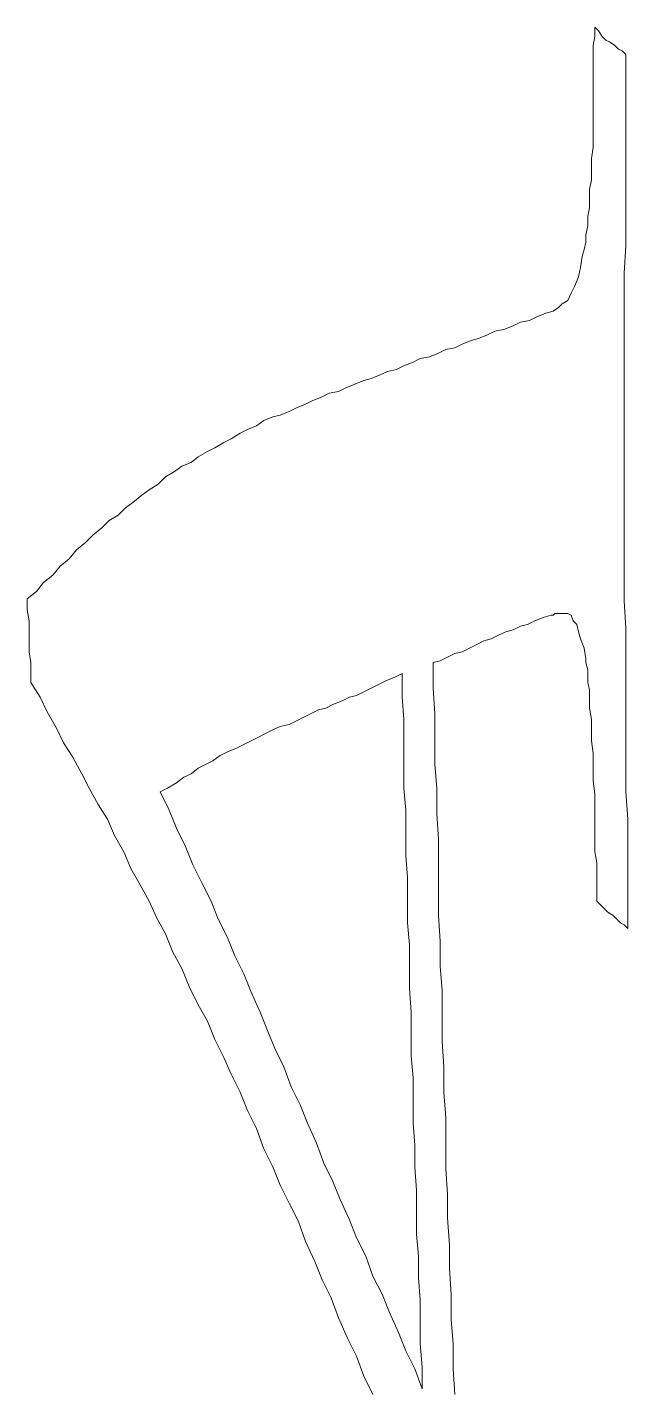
# Model space of a CAD drawing. Header units: millimetres. Extents: x 519 to 9564855, y -810 to 5021775.
# Drawn here: x 9517877 to 9518115, y 5000667 to 5001206 of the extents above; entities that cross this region are included whole.
import ezdxf

# ---------------------------------------------------------------- set-up
doc = ezdxf.new("R2010")
doc.units = ezdxf.units.MM
doc.header["$LTSCALE"] = 2
doc.header["$MEASUREMENT"] = 0
doc.layers.add('SEA_COST', color=4, linetype='Continuous')

msp = doc.modelspace()

# ---------------------------------------------------------------- linework, layer by layer
at = {"layer": 'SEA_COST', "color": 4, "lineweight": 0}
for points in [[(9518101.56438, 5001206.12851), (9518103.00245, 5001204.69044)], [(9518101.56438, 5001202.53334), (9518101.56438, 5001206.12851)], [(9518103.00245, 5001204.69044), (9518104.44052, 5001202.53334)], [(9518100.84535, 5001198.93818), (9518101.56438, 5001202.53334)], [(9518100.84535, 5001195.34301), (9518100.84535, 5001198.93818)], [(9518104.44052, 5001202.53334), (9518105.87858, 5001201.09528)], [(9518105.87858, 5001201.09528), (9518107.31665, 5001200.37624)], [(9518107.31665, 5001200.37624), (9518109.47375, 5001198.93818)], [(9518109.47375, 5001198.93818), (9518110.91181, 5001197.50011)], [(9518100.84535, 5001191.74785), (9518100.84535, 5001195.34301)], [(9518110.91181, 5001197.50011), (9518112.34988, 5001196.78108)], [(9518112.34988, 5001196.78108), (9518113.78794, 5001195.34301)], [(9518113.78794, 5001195.34301), (9518113.78794, 5001184.55752)], [(9518100.84535, 5001188.15268), (9518100.84535, 5001191.74785)], [(9518100.84535, 5001184.55752), (9518100.84535, 5001188.15268)], [(9518100.84535, 5001180.96236), (9518100.84535, 5001184.55752)], [(9518113.78794, 5001184.55752), (9518113.78794, 5001173.77203)], [(9518100.84535, 5001177.36719), (9518100.84535, 5001180.96236)], [(9518100.84535, 5001172.33396), (9518100.84535, 5001177.36719)], [(9518100.84535, 5001168.01976), (9518100.84535, 5001172.33396)], [(9518113.78794, 5001173.77203), (9518113.78794, 5001162.98653)], [(9518100.84535, 5001162.98653), (9518100.84535, 5001168.01976)], [(9518100.84535, 5001158.67233), (9518100.84535, 5001162.98653)], [(9518113.78794, 5001162.98653), (9518113.78794, 5001152.20104)], [(9518100.12632, 5001154.35814), (9518100.84535, 5001158.67233)], [(9518100.12632, 5001150.04394), (9518100.12632, 5001154.35814)], [(9518100.12632, 5001145.72974), (9518100.12632, 5001150.04394)], [(9518113.78794, 5001152.20104), (9518113.78794, 5001141.41554)], [(9518099.40729, 5001142.13458), (9518100.12632, 5001145.72974)], [(9518099.40729, 5001138.53941), (9518099.40729, 5001142.13458)], [(9518099.40729, 5001134.94425), (9518099.40729, 5001138.53941)], [(9518113.78794, 5001141.41554), (9518113.78794, 5001130.63005)], [(9518098.68825, 5001131.34908), (9518099.40729, 5001134.94425)], [(9518097.96922, 5001124.15875), (9518098.68825, 5001127.75392)], [(9518098.68825, 5001127.75392), (9518098.68825, 5001131.34908)], [(9518113.78794, 5001130.63005), (9518113.78794, 5001119.84455)], [(9518097.96922, 5001121.28262), (9518097.96922, 5001124.15875)], [(9518096.53115, 5001115.53036), (9518097.25019, 5001118.40649)], [(9518097.25019, 5001118.40649), (9518097.96922, 5001121.28262)], [(9518113.78794, 5001119.84455), (9518113.06891, 5001109.05906)], [(9518095.81212, 5001111.21616), (9518096.53115, 5001115.53036)], [(9518093.65502, 5001104.02583), (9518095.09309, 5001107.62099)], [(9518095.09309, 5001107.62099), (9518095.81212, 5001111.21616)], [(9518113.06891, 5001109.05906), (9518113.06891, 5001098.27357)], [(9518090.77889, 5001098.27357), (9518092.21696, 5001101.1497)], [(9518092.21696, 5001101.1497), (9518093.65502, 5001104.02583)], [(9518085.02663, 5001093.95937), (9518087.18373, 5001095.39743)], [(9518087.18373, 5001095.39743), (9518088.62179, 5001096.8355)], [(9518088.62179, 5001096.8355), (9518090.77889, 5001098.27357)], [(9518113.06891, 5001098.27357), (9518113.06891, 5001087.48807)], [(9518072.08403, 5001089.64517), (9518075.6792, 5001090.3642)], [(9518075.6792, 5001090.3642), (9518078.55533, 5001091.80227)], [(9518078.55533, 5001091.80227), (9518082.15049, 5001093.24033)], [(9518082.15049, 5001093.24033), (9518085.02663, 5001093.95937)], [(9518055.54628, 5001083.17387), (9518059.14144, 5001084.61194)], [(9518059.14144, 5001084.61194), (9518062.01757, 5001086.05)], [(9518062.01757, 5001086.05), (9518065.61274, 5001086.76904)], [(9518065.61274, 5001086.76904), (9518069.2079, 5001088.2071)], [(9518069.2079, 5001088.2071), (9518072.08403, 5001089.64517)], [(9518113.06891, 5001087.48807), (9518113.06891, 5001076.70258)], [(9518042.60368, 5001078.85968), (9518046.19885, 5001079.57871)], [(9518046.19885, 5001079.57871), (9518049.07498, 5001081.01677)], [(9518049.07498, 5001081.01677), (9518052.67014, 5001082.45484)], [(9518052.67014, 5001082.45484), (9518055.54628, 5001083.17387)], [(9518026.06592, 5001072.38838), (9518029.66109, 5001073.82644)], [(9518029.66109, 5001073.82644), (9518032.53722, 5001075.26451)], [(9518032.53722, 5001075.26451), (9518036.13239, 5001075.98354)], [(9518036.13239, 5001075.98354), (9518039.72755, 5001077.42161)], [(9518039.72755, 5001077.42161), (9518042.60368, 5001078.85968)], [(9518113.06891, 5001076.70258), (9518113.06891, 5001065.91708)], [(9518013.12333, 5001067.35515), (9518016.7185, 5001068.79321)], [(9518016.7185, 5001068.79321), (9518019.59463, 5001070.23128)], [(9518019.59463, 5001070.23128), (9518023.18979, 5001070.95031)], [(9518023.18979, 5001070.95031), (9518026.06592, 5001072.38838)], [(9518000.18074, 5001062.32192), (9518003.05687, 5001063.75998)], [(9518003.05687, 5001063.75998), (9518006.65203, 5001065.19805)], [(9518006.65203, 5001065.19805), (9518010.2472, 5001066.63612)], [(9518010.2472, 5001066.63612), (9518013.12333, 5001067.35515)], [(9518113.06891, 5001065.91708), (9518113.06891, 5001055.13159)], [(9517987.23814, 5001057.28869), (9517990.11428, 5001058.72675)], [(9517990.11428, 5001058.72675), (9517993.70944, 5001060.16482)], [(9517993.70944, 5001060.16482), (9517996.58557, 5001061.60288)], [(9517996.58557, 5001061.60288), (9518000.18074, 5001062.32192)], [(9517970.70039, 5001050.81739), (9517974.29555, 5001052.25546)], [(9517974.29555, 5001052.25546), (9517977.17168, 5001052.97449)], [(9517977.17168, 5001052.97449), (9517980.76685, 5001054.41255)], [(9517980.76685, 5001054.41255), (9517983.64298, 5001055.85062)], [(9517983.64298, 5001055.85062), (9517987.23814, 5001057.28869)], [(9518113.06891, 5001055.13159), (9518113.06891, 5001044.34609)], [(9517961.35296, 5001045.78416), (9517964.22909, 5001047.22223)], [(9517964.22909, 5001047.22223), (9517967.82425, 5001048.66029)], [(9517967.82425, 5001048.66029), (9517970.70039, 5001050.81739)], [(9517951.2865, 5001040.0319), (9517954.88166, 5001042.18899)], [(9517954.88166, 5001042.18899), (9517957.75779, 5001043.62706)], [(9517957.75779, 5001043.62706), (9517961.35296, 5001045.78416)], [(9518113.06891, 5001044.34609), (9518113.06891, 5001033.5606)], [(9517941.93907, 5001034.27963), (9517944.8152, 5001036.43673)], [(9517944.8152, 5001036.43673), (9517948.41036, 5001038.59383)], [(9517948.41036, 5001038.59383), (9517951.2865, 5001040.0319)], [(9517931.87261, 5001028.52737), (9517935.46777, 5001030.68447)], [(9517935.46777, 5001030.68447), (9517938.3439, 5001032.84157)], [(9517938.3439, 5001032.84157), (9517941.93907, 5001034.27963)], [(9518113.06891, 5001033.5606), (9518113.06891, 5001022.7751)], [(9517925.40131, 5001023.49414), (9517928.99647, 5001025.65124)], [(9517928.99647, 5001025.65124), (9517931.87261, 5001028.52737)], [(9517918.93001, 5001018.46091), (9517922.52518, 5001021.33704)], [(9517922.52518, 5001021.33704), (9517925.40131, 5001023.49414)], [(9518113.06891, 5001022.7751), (9518113.06891, 5001011.98961)], [(9517913.17775, 5001013.42768), (9517916.05388, 5001016.30381)], [(9517916.05388, 5001016.30381), (9517918.93001, 5001018.46091)], [(9517906.70645, 5001008.39445), (9517909.58259, 5001011.27058)], [(9517909.58259, 5001011.27058), (9517913.17775, 5001013.42768)], [(9518113.06891, 5001011.98961), (9518113.06891, 5001001.20412)], [(9517900.23516, 5001002.64218), (9517903.11129, 5001005.51831)], [(9517903.11129, 5001005.51831), (9517906.70645, 5001008.39445)], [(9517893.76386, 5000996.17089), (9517896.63999, 5000999.76605)], [(9517896.63999, 5000999.76605), (9517900.23516, 5001002.64218)], [(9518113.06891, 5001001.20412), (9518113.06891, 5000990.41862)], [(9517887.29256, 5000989.69959), (9517890.1687, 5000993.29475)], [(9517890.1687, 5000993.29475), (9517893.76386, 5000996.17089)], [(9517883.6974, 5000986.82346), (9517887.29256, 5000989.69959)], [(9518113.06891, 5000990.41862), (9518113.06891, 5000979.63313)], [(9517877.2261, 5000980.35216), (9517880.82127, 5000983.22829)], [(9517880.82127, 5000983.22829), (9517883.6974, 5000986.82346)], [(9517877.2261, 5000976.03796), (9517877.2261, 5000980.35216)], [(9518113.06891, 5000979.63313), (9518113.78794, 5000968.84763)], [(9517877.94514, 5000971.72376), (9517877.2261, 5000976.03796)], [(9517877.94514, 5000967.40957), (9517877.94514, 5000971.72376)], [(9518077.8363, 5000971.72376), (9518074.96016, 5000970.2857)], [(9518081.43146, 5000973.16183), (9518077.8363, 5000971.72376)], [(9518084.30759, 5000973.88086), (9518081.43146, 5000973.16183)], [(9518085.02663, 5000973.88086), (9518084.30759, 5000973.88086)], [(9518085.74566, 5000974.5999), (9518085.02663, 5000973.88086)], [(9518086.46469, 5000974.5999), (9518085.74566, 5000974.5999)], [(9518087.18373, 5000974.5999), (9518086.46469, 5000974.5999)], [(9518087.90276, 5000974.5999), (9518087.18373, 5000974.5999)], [(9518088.62179, 5000974.5999), (9518087.90276, 5000974.5999)], [(9518089.34082, 5000974.5999), (9518088.62179, 5000974.5999)], [(9518090.77889, 5000974.5999), (9518089.34082, 5000974.5999)], [(9518092.21696, 5000973.88086), (9518090.77889, 5000974.5999)], [(9518092.93599, 5000971.72376), (9518092.21696, 5000973.88086)], [(9518094.37405, 5000970.2857), (9518092.93599, 5000971.72376)], [(9517877.94514, 5000963.09537), (9517877.94514, 5000967.40957)], [(9518066.33177, 5000967.40957), (9518063.45564, 5000965.9715)], [(9518069.2079, 5000968.1286), (9518066.33177, 5000967.40957)], [(9518072.08403, 5000969.56667), (9518069.2079, 5000968.1286)], [(9518074.96016, 5000970.2857), (9518072.08403, 5000969.56667)], [(9518095.09309, 5000967.40957), (9518094.37405, 5000970.2857)], [(9518095.81212, 5000964.53344), (9518095.09309, 5000967.40957)], [(9518113.78794, 5000968.84763), (9518113.78794, 5000958.06214)], [(9517877.94514, 5000959.5002), (9517877.94514, 5000963.09537)], [(9518051.95111, 5000960.93827), (9518049.07498, 5000959.5002)], [(9518054.82724, 5000962.37634), (9518051.95111, 5000960.93827)], [(9518057.70337, 5000963.8144), (9518054.82724, 5000962.37634)], [(9518060.57951, 5000964.53344), (9518057.70337, 5000963.8144)], [(9518063.45564, 5000965.9715), (9518060.57951, 5000964.53344)], [(9518097.25019, 5000960.93827), (9518095.81212, 5000964.53344)], [(9518097.96922, 5000956.62407), (9518097.25019, 5000960.93827)], [(9517878.66417, 5000955.18601), (9517877.94514, 5000959.5002)], [(9518040.44658, 5000955.90504), (9518037.57045, 5000955.18601)], [(9518043.32271, 5000957.34311), (9518040.44658, 5000955.90504)], [(9518046.19885, 5000958.78117), (9518043.32271, 5000957.34311)], [(9518049.07498, 5000959.5002), (9518046.19885, 5000958.78117)], [(9518097.96922, 5000955.18601), (9518097.96922, 5000956.62407)], [(9518113.78794, 5000958.06214), (9518113.78794, 5000947.27664)], [(9517878.66417, 5000950.87181), (9517878.66417, 5000955.18601)], [(9517878.66417, 5000947.27664), (9517878.66417, 5000950.87181)], [(9518025.34689, 5000950.87181), (9518022.47076, 5000949.43374)], [(9518025.34689, 5000941.52438), (9518025.34689, 5000950.87181)], [(9518037.57045, 5000955.18601), (9518037.57045, 5000945.11955)], [(9518098.68825, 5000952.30988), (9518097.96922, 5000955.18601)], [(9518098.68825, 5000950.15278), (9518098.68825, 5000952.30988)], [(9518098.68825, 5000947.27664), (9518098.68825, 5000950.15278)], [(9517882.25933, 5000941.52438), (9517878.66417, 5000947.27664)], [(9518013.12333, 5000945.11955), (9518010.2472, 5000943.68148)], [(9518015.99946, 5000946.55761), (9518013.12333, 5000945.11955)], [(9518018.87559, 5000947.99568), (9518015.99946, 5000946.55761)], [(9518022.47076, 5000949.43374), (9518018.87559, 5000947.99568)], [(9518037.57045, 5000945.11955), (9518038.28948, 5000935.05308)], [(9518099.40729, 5000944.40051), (9518098.68825, 5000947.27664)], [(9518113.78794, 5000947.27664), (9518113.78794, 5000936.49115)], [(9517885.13546, 5000935.77212), (9517882.25933, 5000941.52438)], [(9518001.6188, 5000940.08631), (9517998.02364, 5000938.64825)], [(9518004.49494, 5000941.52438), (9518001.6188, 5000940.08631)], [(9518007.37107, 5000942.24341), (9518004.49494, 5000941.52438)], [(9518010.2472, 5000943.68148), (9518007.37107, 5000942.24341)], [(9518026.06592, 5000932.89599), (9518025.34689, 5000941.52438)], [(9518099.40729, 5000940.80535), (9518099.40729, 5000944.40051)], [(9518099.40729, 5000937.21018), (9518099.40729, 5000940.80535)], [(9517888.73063, 5000929.30082), (9517885.13546, 5000935.77212)], [(9517989.39524, 5000935.05308), (9517986.51911, 5000933.61502)], [(9517992.27138, 5000936.49115), (9517989.39524, 5000935.05308)], [(9517995.14751, 5000937.21018), (9517992.27138, 5000936.49115)], [(9517998.02364, 5000938.64825), (9517995.14751, 5000937.21018)], [(9518038.28948, 5000935.05308), (9518038.28948, 5000924.98662)], [(9518100.12632, 5000932.89599), (9518099.40729, 5000937.21018)], [(9518113.78794, 5000936.49115), (9518113.78794, 5000925.70566)], [(9517891.60676, 5000923.54856), (9517888.73063, 5000929.30082)], [(9517974.29555, 5000928.58179), (9517971.41942, 5000927.14372)], [(9517977.17168, 5000930.01985), (9517974.29555, 5000928.58179)], [(9517980.76685, 5000930.73889), (9517977.17168, 5000930.01985)], [(9517983.64298, 5000932.17695), (9517980.76685, 5000930.73889)], [(9517986.51911, 5000933.61502), (9517983.64298, 5000932.17695)], [(9518026.06592, 5000923.54856), (9518026.06592, 5000932.89599)], [(9518100.12632, 5000928.58179), (9518100.12632, 5000932.89599)], [(9518100.12632, 5000924.26759), (9518100.12632, 5000928.58179)], [(9517895.20193, 5000917.79629), (9517891.60676, 5000923.54856)], [(9517965.66716, 5000924.26759), (9517962.79102, 5000922.82952)], [(9517968.54329, 5000925.70566), (9517965.66716, 5000924.26759)], [(9517971.41942, 5000927.14372), (9517968.54329, 5000925.70566)], [(9518026.06592, 5000914.92016), (9518026.06592, 5000923.54856)], [(9518038.28948, 5000924.98662), (9518038.28948, 5000914.92016)], [(9518100.84535, 5000919.23436), (9518100.12632, 5000924.26759)], [(9518113.78794, 5000925.70566), (9518113.78794, 5000914.92016)], [(9517898.79709, 5000911.325), (9517895.20193, 5000917.79629)], [(9517953.4436, 5000918.51533), (9517950.56746, 5000916.35823)], [(9517956.31973, 5000919.95339), (9517953.4436, 5000918.51533)], [(9517959.91489, 5000921.39146), (9517956.31973, 5000919.95339)], [(9517962.79102, 5000922.82952), (9517959.91489, 5000921.39146)], [(9518100.84535, 5000914.20113), (9518100.84535, 5000919.23436)], [(9517944.8152, 5000913.4821), (9517941.93907, 5000911.325)], [(9517947.69133, 5000914.92016), (9517944.8152, 5000913.4821)], [(9517950.56746, 5000916.35823), (9517947.69133, 5000914.92016)], [(9518026.06592, 5000905.57273), (9518026.06592, 5000914.92016)], [(9518038.28948, 5000914.92016), (9518039.00852, 5000905.57273)], [(9518100.84535, 5000908.44886), (9518100.84535, 5000914.20113)], [(9518113.78794, 5000914.92016), (9518113.78794, 5000904.13467)], [(9517901.67322, 5000905.57273), (9517898.79709, 5000911.325)], [(9517936.1868, 5000907.72983), (9517932.59164, 5000905.57273)], [(9517939.06294, 5000909.88693), (9517936.1868, 5000907.72983)], [(9517941.93907, 5000911.325), (9517939.06294, 5000909.88693)], [(9518101.56438, 5000903.41563), (9518100.84535, 5000908.44886)], [(9517905.26839, 5000899.10144), (9517901.67322, 5000905.57273)], [(9517932.59164, 5000905.57273), (9517929.71551, 5000904.13467)], [(9517929.71551, 5000904.13467), (9517933.31067, 5000896.94434)], [(9518026.78496, 5000896.94434), (9518026.06592, 5000905.57273)], [(9518039.00852, 5000905.57273), (9518039.00852, 5000895.50627)], [(9518101.56438, 5000896.94434), (9518101.56438, 5000903.41563)], [(9518113.78794, 5000904.13467), (9518114.50698, 5000893.34917)], [(9517908.86355, 5000893.34917), (9517905.26839, 5000899.10144)], [(9517933.31067, 5000896.94434), (9517936.1868, 5000889.75401)], [(9518026.78496, 5000888.31594), (9518026.78496, 5000896.94434)], [(9518101.56438, 5000891.19207), (9518101.56438, 5000896.94434)], [(9517911.73968, 5000886.87788), (9517908.86355, 5000893.34917)], [(9518039.00852, 5000895.50627), (9518039.72755, 5000885.43981)], [(9518101.56438, 5000887.59691), (9518101.56438, 5000891.19207)], [(9518114.50698, 5000893.34917), (9518114.50698, 5000882.56368)], [(9517915.33485, 5000880.40658), (9517911.73968, 5000886.87788)], [(9517936.1868, 5000889.75401), (9517939.78197, 5000882.56368)], [(9518026.78496, 5000878.96851), (9518026.78496, 5000888.31594)], [(9518039.72755, 5000885.43981), (9518039.72755, 5000875.37335)], [(9518101.56438, 5000884.00174), (9518101.56438, 5000887.59691)], [(9517918.21098, 5000873.93528), (9517915.33485, 5000880.40658)], [(9517939.78197, 5000882.56368), (9517942.6581, 5000875.37335)], [(9518101.56438, 5000880.40658), (9518101.56438, 5000884.00174)], [(9518102.28342, 5000876.09238), (9518101.56438, 5000880.40658)], [(9518114.50698, 5000882.56368), (9518114.50698, 5000871.77818)], [(9517942.6581, 5000875.37335), (9517946.25327, 5000868.18302)], [(9518027.50399, 5000870.34012), (9518026.78496, 5000878.96851)], [(9518039.72755, 5000875.37335), (9518039.72755, 5000865.30689)], [(9518102.28342, 5000872.49722), (9518102.28342, 5000876.09238)], [(9517921.80615, 5000867.46399), (9517918.21098, 5000873.93528)], [(9518027.50399, 5000861.71172), (9518027.50399, 5000870.34012)], [(9518102.28342, 5000868.18302), (9518102.28342, 5000872.49722)], [(9518114.50698, 5000871.77818), (9518114.50698, 5000860.99269)], [(9517925.40131, 5000860.99269), (9517921.80615, 5000867.46399)], [(9517946.25327, 5000868.18302), (9517949.84843, 5000860.99269)], [(9518039.72755, 5000865.30689), (9518039.72755, 5000855.24043)], [(9518102.28342, 5000864.58785), (9518102.28342, 5000868.18302)], [(9518102.28342, 5000860.99269), (9518102.28342, 5000864.58785)], [(9517928.27744, 5000854.52139), (9517925.40131, 5000860.99269)], [(9517949.84843, 5000860.99269), (9517952.72456, 5000853.80236)], [(9518027.50399, 5000852.36429), (9518027.50399, 5000861.71172)], [(9518103.72148, 5000859.55462), (9518102.28342, 5000860.99269)], [(9518105.15955, 5000858.11656), (9518103.72148, 5000859.55462)], [(9518114.50698, 5000860.99269), (9518114.50698, 5000850.2072)], [(9517931.87261, 5000848.0501), (9517928.27744, 5000854.52139)], [(9517952.72456, 5000853.80236), (9517956.31973, 5000846.61203)], [(9518039.72755, 5000855.24043), (9518040.44658, 5000845.17396)], [(9518106.59762, 5000856.67849), (9518105.15955, 5000858.11656)], [(9518108.75471, 5000855.24043), (9518106.59762, 5000856.67849)], [(9518110.19278, 5000853.80236), (9518108.75471, 5000855.24043)], [(9518111.63085, 5000852.36429), (9518110.19278, 5000853.80236)], [(9517934.74874, 5000840.85977), (9517931.87261, 5000848.0501)], [(9518028.22302, 5000843.7359), (9518027.50399, 5000852.36429)], [(9518113.06891, 5000851.64526), (9518111.63085, 5000852.36429)], [(9518114.50698, 5000850.2072), (9518113.06891, 5000851.64526)], [(9517956.31973, 5000846.61203), (9517959.19586, 5000839.4217)], [(9518028.22302, 5000835.1075), (9518028.22302, 5000843.7359)], [(9518040.44658, 5000845.17396), (9518040.44658, 5000835.1075)], [(9517938.3439, 5000834.38847), (9517934.74874, 5000840.85977)], [(9517959.19586, 5000839.4217), (9517962.79102, 5000832.23137)], [(9517941.22004, 5000827.19814), (9517938.3439, 5000834.38847)], [(9517962.79102, 5000832.23137), (9517965.66716, 5000825.04104)], [(9518028.22302, 5000826.47911), (9518028.22302, 5000835.1075)], [(9518040.44658, 5000835.1075), (9518041.16562, 5000825.76007)], [(9517944.8152, 5000820.00781), (9517941.22004, 5000827.19814)], [(9518028.94206, 5000817.13168), (9518028.22302, 5000826.47911)], [(9517965.66716, 5000825.04104), (9517969.26232, 5000817.13168)], [(9518041.16562, 5000825.76007), (9518041.16562, 5000814.97458)], [(9517948.41036, 5000813.53651), (9517944.8152, 5000820.00781)], [(9517969.26232, 5000817.13168), (9517972.13845, 5000809.94135)], [(9518028.94206, 5000808.50328), (9518028.94206, 5000817.13168)], [(9517951.2865, 5000806.34618), (9517948.41036, 5000813.53651)], [(9517972.13845, 5000809.94135), (9517975.01458, 5000802.75102)], [(9518041.16562, 5000814.97458), (9518041.16562, 5000805.62715)], [(9517954.88166, 5000799.15586), (9517951.2865, 5000806.34618)], [(9518028.94206, 5000799.87489), (9518028.94206, 5000808.50328)], [(9518041.16562, 5000805.62715), (9518041.88465, 5000795.56069)], [(9517957.75779, 5000792.68456), (9517954.88166, 5000799.15586)], [(9517975.01458, 5000802.75102), (9517978.60975, 5000795.56069)], [(9518029.66109, 5000791.24649), (9518028.94206, 5000799.87489)], [(9517978.60975, 5000795.56069), (9517981.48588, 5000787.65133)], [(9518041.88465, 5000795.56069), (9518041.88465, 5000785.49423)], [(9517961.35296, 5000785.49423), (9517957.75779, 5000792.68456)], [(9518029.66109, 5000781.89906), (9518029.66109, 5000791.24649)], [(9517964.22909, 5000778.3039), (9517961.35296, 5000785.49423)], [(9517981.48588, 5000787.65133), (9517985.08105, 5000780.461)], [(9518041.88465, 5000785.49423), (9518042.60368, 5000775.42777)], [(9517967.82425, 5000771.11357), (9517964.22909, 5000778.3039)], [(9517985.08105, 5000780.461), (9517987.95718, 5000773.27067)], [(9518029.66109, 5000773.27067), (9518029.66109, 5000781.89906)], [(9517987.95718, 5000773.27067), (9517991.55234, 5000765.36131)], [(9518030.38012, 5000764.64227), (9518029.66109, 5000773.27067)], [(9518042.60368, 5000775.42777), (9518042.60368, 5000765.36131)], [(9517970.70039, 5000763.20421), (9517967.82425, 5000771.11357)], [(9517974.29555, 5000756.01388), (9517970.70039, 5000763.20421)], [(9517991.55234, 5000765.36131), (9517994.42847, 5000757.45194)], [(9518030.38012, 5000756.01388), (9518030.38012, 5000764.64227)], [(9518042.60368, 5000765.36131), (9518042.60368, 5000755.29485)], [(9517977.17168, 5000748.82355), (9517974.29555, 5000756.01388)], [(9517994.42847, 5000757.45194), (9517998.02364, 5000750.26161)], [(9518031.09915, 5000746.66645), (9518030.38012, 5000756.01388)], [(9518042.60368, 5000755.29485), (9518043.32271, 5000745.22838)], [(9517980.76685, 5000741.63322), (9517977.17168, 5000748.82355)], [(9517998.02364, 5000750.26161), (9518000.89977, 5000743.07128)], [(9518031.09915, 5000738.03805), (9518031.09915, 5000746.66645)], [(9518043.32271, 5000745.22838), (9518043.32271, 5000735.88096)], [(9517984.36201, 5000734.44289), (9517980.76685, 5000741.63322)], [(9518000.89977, 5000743.07128), (9518004.49494, 5000735.16192)], [(9517987.23814, 5000726.53353), (9517984.36201, 5000734.44289)], [(9518004.49494, 5000735.16192), (9518007.37107, 5000727.97159)], [(9518031.09915, 5000729.40966), (9518031.09915, 5000738.03805)], [(9518043.32271, 5000735.88096), (9518044.04175, 5000725.09546)], [(9518031.81819, 5000720.78126), (9518031.09915, 5000729.40966)], [(9517990.83331, 5000718.62416), (9517987.23814, 5000726.53353)], [(9518007.37107, 5000727.97159), (9518010.96623, 5000720.78126)], [(9518044.04175, 5000725.09546), (9518044.04175, 5000715.74803)], [(9517993.70944, 5000711.43383), (9517990.83331, 5000718.62416)], [(9518010.96623, 5000720.78126), (9518013.84236, 5000712.8719)], [(9518031.81819, 5000712.15287), (9518031.81819, 5000720.78126)], [(9518013.84236, 5000712.8719), (9518017.43753, 5000705.68157)], [(9518044.04175, 5000715.74803), (9518044.76078, 5000705.68157)], [(9517997.30461, 5000704.24351), (9517993.70944, 5000711.43383)], [(9518032.53722, 5000703.52447), (9518031.81819, 5000712.15287)], [(9518000.18074, 5000696.33414), (9517997.30461, 5000704.24351)], [(9518017.43753, 5000705.68157), (9518020.31366, 5000698.49124)], [(9518032.53722, 5000694.89608), (9518032.53722, 5000703.52447)], [(9518044.76078, 5000705.68157), (9518044.76078, 5000695.61511)], [(9518020.31366, 5000698.49124), (9518023.90883, 5000690.58188)], [(9518003.7759, 5000688.42478), (9518000.18074, 5000696.33414)], [(9518032.53722, 5000686.26768), (9518032.53722, 5000694.89608)], [(9518044.76078, 5000695.61511), (9518045.47981, 5000686.26768)], [(9518007.37107, 5000681.23445), (9518003.7759, 5000688.42478)], [(9518023.90883, 5000690.58188), (9518026.78496, 5000683.39155)], [(9518033.25625, 5000676.92025), (9518032.53722, 5000686.26768)], [(9518045.47981, 5000686.26768), (9518045.47981, 5000676.20122)], [(9518010.2472, 5000673.32509), (9518007.37107, 5000681.23445)], [(9518026.78496, 5000683.39155), (9518030.38012, 5000676.20122)], [(9518030.38012, 5000676.20122), (9518033.25625, 5000668.29186)], [(9518033.25625, 5000668.29186), (9518033.25625, 5000676.92025)], [(9518045.47981, 5000676.20122), (9518046.19885, 5000666.13476)], [(9518013.84236, 5000666.13476), (9518010.2472, 5000673.32509)]]:
    msp.add_lwpolyline(points, dxfattribs=at)

doc.saveas('drawing.dxf')
